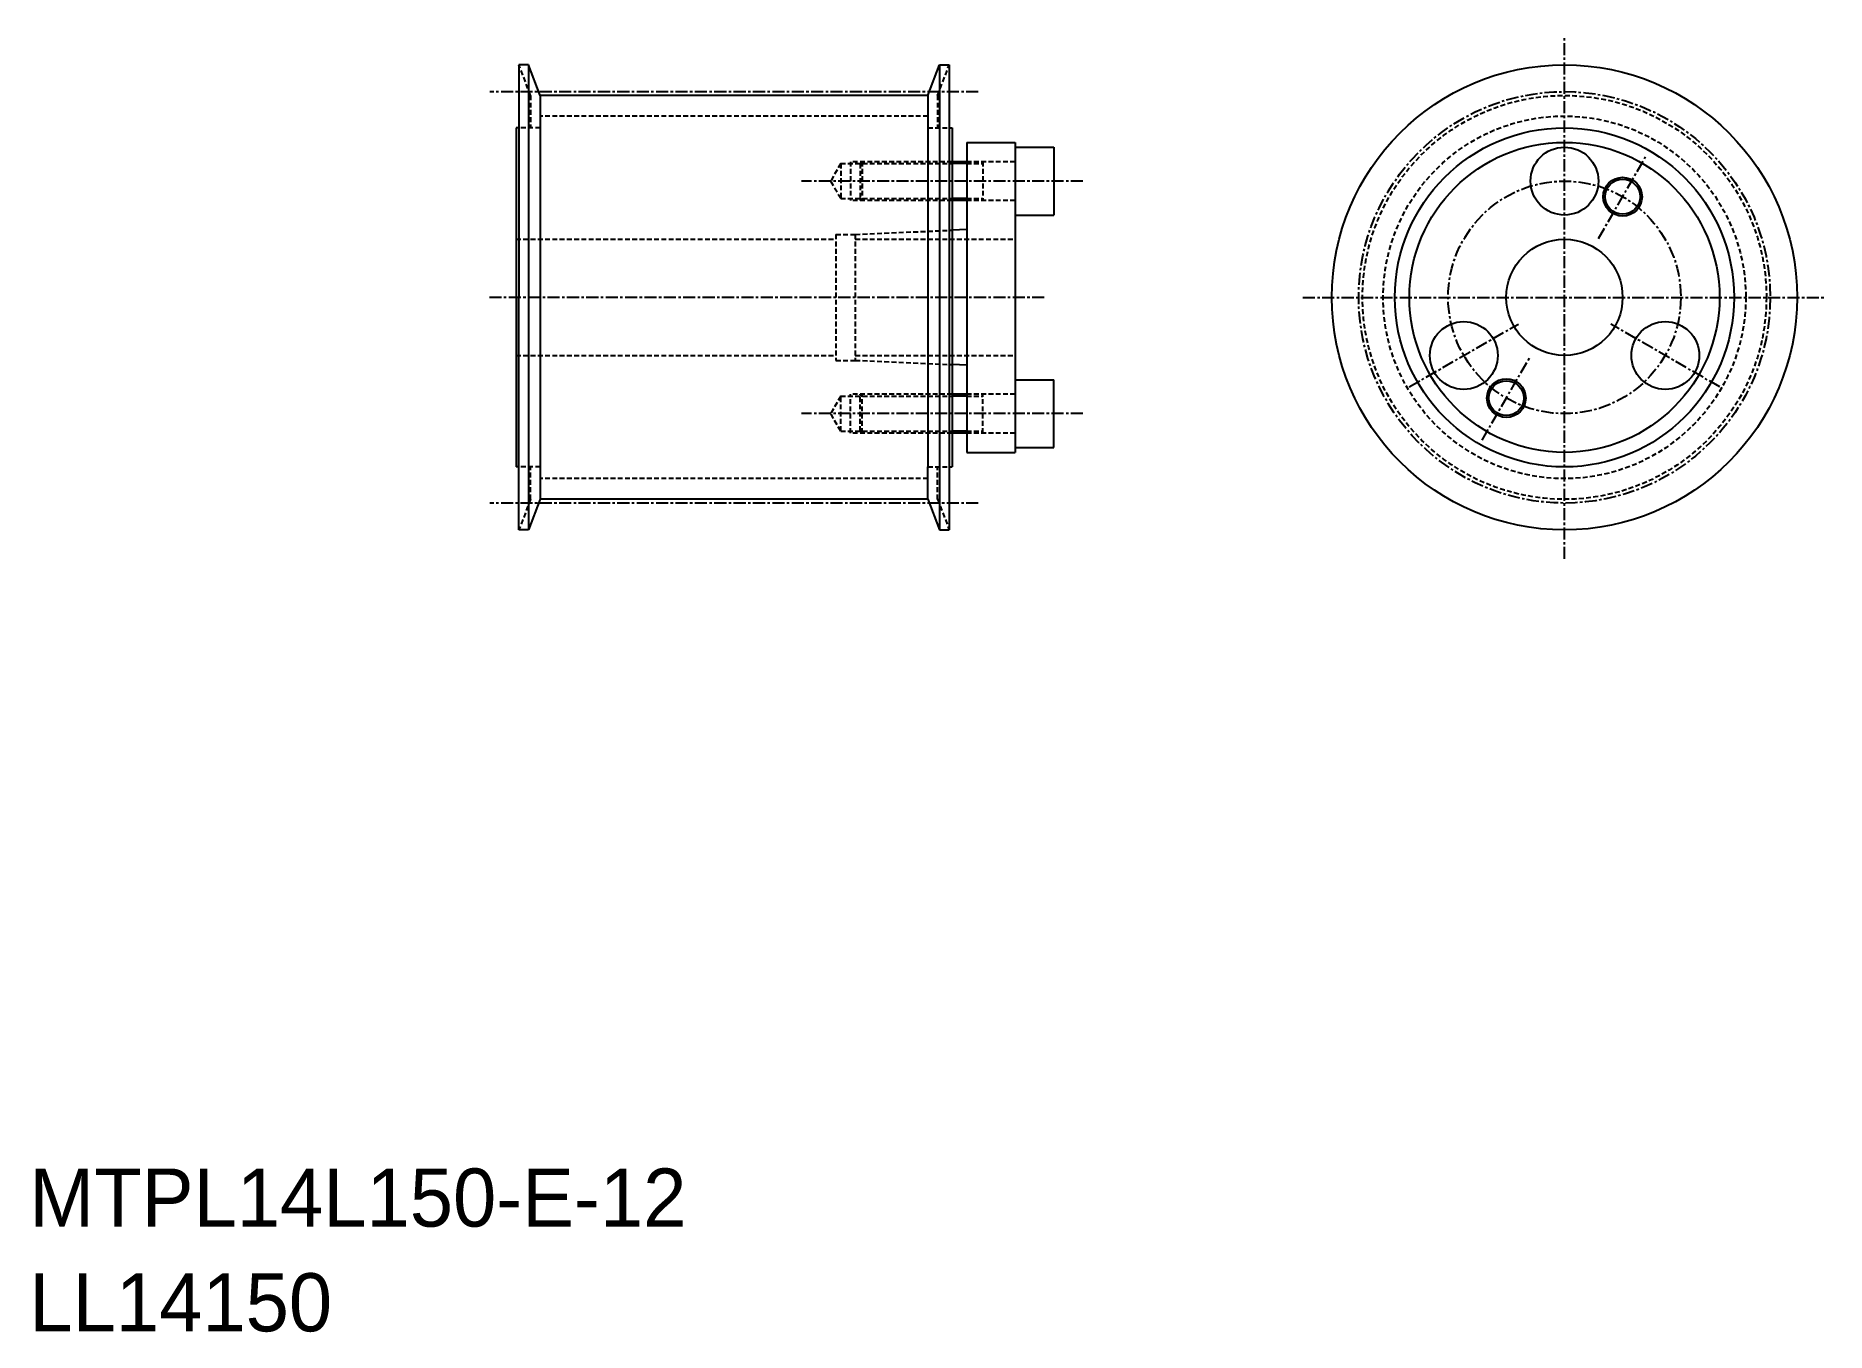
# Model space of a CAD drawing. Extents: x -285 to -101, y -61 to 73.
import ezdxf

# ---------------------------------------------------------------- set-up
doc = ezdxf.new("R2010")
doc.units = 0
doc.linetypes.add('CENTER', pattern=[2, 1.25, -0.25, 0.25, -0.25])
doc.linetypes.add('DASHED', pattern=[0.75, 0.5, -0.25])
doc.layers.get('0').update_dxf_attribs({"linetype": 'CONTINUOUS'})
doc.layers.add('CENTER', color=1, linetype='CENTER')

msp = doc.modelspace()

# ---------------------------------------------------------------- linework, layer by layer
at = {"color": 7, "linetype": 'CONTINUOUS'}
for p, q in [((-235.48, 69.91), (-235.48, 63.41)), ((-234.48, 69.91), (-235.48, 69.91)), ((-234.48, 69.91), (-234.48, 21.91)), ((-233.28, 66.75), (-234.48, 69.91)), ((-193.28, 66.75), (-192.08, 69.91)), ((-192.08, 69.91), (-191.08, 69.91)), ((-192.08, 69.91), (-192.08, 21.91)), ((-191.08, 69.91), (-191.08, 21.91)), ((-193.28, 66.75), (-233.28, 66.75)), ((-233.28, 66.75), (-233.28, 25.07)), ((-193.28, 66.75), (-193.28, 63.41)), ((-235.78, 63.41), (-235.78, 28.41)), ((-235.48, 63.41), (-235.78, 63.41)), ((-235.48, 63.41), (-235.48, 45.91)), ((-193.28, 63.41), (-193.28, 28.41)), ((-191.08, 63.41), (-190.78, 63.41)), ((-190.78, 63.41), (-190.78, 28.41)), ((-189.28, 61.91), (-184.28, 61.91)), ((-189.28, 61.91), (-189.28, 29.91)), ((-184.28, 61.91), (-184.28, 29.91)), ((-184.28, 61.41), (-180.28, 61.41)), ((-180.28, 61.41), (-180.28, 54.41)), ((-189.28, 59.91), (-190.78, 59.91)), ((-189.28, 55.91), (-190.78, 55.91)), ((-184.28, 54.41), (-180.28, 54.41)), ((-189.28, 52.91), (-190.78, 52.84)), ((-235.48, 28.41), (-235.48, 45.91)), ((-189.28, 38.91), (-190.78, 38.97)), ((-184.28, 37.41), (-180.28, 37.41)), ((-180.28, 30.41), (-180.28, 37.41)), ((-189.28, 35.91), (-190.78, 35.91)), ((-189.28, 31.91), (-190.78, 31.91)), ((-189.28, 29.91), (-184.28, 29.91)), ((-184.28, 30.41), (-180.28, 30.41)), ((-235.48, 28.41), (-235.78, 28.41)), ((-235.48, 21.91), (-235.48, 28.41)), ((-193.28, 25.07), (-193.28, 28.41)), ((-191.08, 28.41), (-190.78, 28.41)), ((-233.28, 25.07), (-234.48, 21.91)), ((-193.28, 25.07), (-233.28, 25.07)), ((-193.28, 25.07), (-192.08, 21.91)), ((-234.48, 21.91), (-235.48, 21.91)), ((-192.08, 21.91), (-191.08, 21.91))]:
    msp.add_line(p, q, dxfattribs=at)
at = {"color": 3, "linetype": 'DASHED'}
for p, q in [((-234.28, 66.75), (-235.48, 69.91)), ((-192.28, 66.75), (-191.08, 69.91)), ((-234.28, 66.75), (-234.28, 63.41)), ((-192.28, 66.75), (-192.28, 63.41)), ((-233.28, 63.41), (-235.48, 63.41)), ((-193.28, 64.62), (-233.28, 64.62)), ((-193.28, 63.41), (-191.08, 63.41)), ((-202.28, 59.71), (-203.32, 57.91)), ((-202.28, 59.71), (-190.78, 59.71)), ((-202.28, 59.71), (-202.28, 56.11)), ((-190.78, 59.91), (-201.28, 59.91)), ((-201.28, 59.91), (-201.28, 55.91)), ((-200.08, 59.91), (-200.28, 59.71)), ((-200.28, 59.71), (-200.28, 55.91)), ((-200.08, 59.91), (-200.08, 55.91)), ((-184.28, 59.91), (-189.28, 59.91)), ((-189.28, 59.71), (-187.61, 59.71)), ((-187.61, 59.91), (-187.61, 55.91)), ((-202.28, 56.11), (-203.32, 57.91)), ((-202.28, 56.11), (-190.78, 56.11)), ((-190.78, 55.91), (-201.28, 55.91)), ((-200.08, 55.91), (-200.28, 56.11)), ((-189.28, 56.11), (-187.61, 56.11)), ((-184.28, 55.91), (-189.28, 55.91)), ((-235.78, 51.91), (-202.78, 51.91)), ((-202.78, 52.41), (-200.78, 52.41)), ((-202.78, 52.41), (-202.78, 39.41)), ((-200.78, 52.41), (-190.78, 52.84)), ((-200.78, 52.41), (-200.78, 39.41)), ((-200.78, 51.91), (-184.28, 51.91)), ((-235.78, 39.91), (-202.78, 39.91)), ((-202.78, 39.41), (-200.78, 39.41)), ((-200.78, 39.91), (-184.28, 39.91)), ((-200.78, 39.41), (-190.78, 38.97)), ((-202.28, 35.71), (-203.32, 33.91)), ((-202.28, 35.71), (-190.78, 35.71)), ((-202.28, 32.11), (-202.28, 35.71)), ((-190.78, 35.91), (-201.28, 35.91)), ((-201.28, 31.91), (-201.28, 35.91)), ((-200.08, 35.91), (-200.28, 35.71)), ((-200.28, 32.11), (-200.28, 35.91)), ((-200.08, 31.91), (-200.08, 35.91)), ((-184.28, 35.91), (-189.28, 35.91)), ((-189.28, 35.71), (-187.61, 35.71)), ((-187.61, 31.91), (-187.61, 35.91)), ((-202.28, 32.11), (-203.32, 33.91)), ((-202.28, 32.11), (-190.78, 32.11)), ((-190.78, 31.91), (-201.28, 31.91)), ((-200.08, 31.91), (-200.28, 32.11)), ((-189.28, 32.11), (-187.61, 32.11)), ((-184.28, 31.91), (-189.28, 31.91)), ((-233.28, 28.41), (-235.48, 28.41)), ((-234.28, 25.07), (-234.28, 28.41)), ((-193.28, 28.41), (-191.08, 28.41)), ((-192.28, 25.07), (-192.28, 28.41)), ((-193.28, 27.2), (-233.28, 27.2)), ((-234.28, 25.07), (-235.48, 21.91)), ((-192.28, 25.07), (-191.08, 21.91))]:
    msp.add_line(p, q, dxfattribs=at)
at = {"color": 3, "linetype": 'CONTINUOUS'}
for p, q in [((-189.28, 59.71), (-190.78, 59.71)), ((-189.28, 56.11), (-190.78, 56.11)), ((-189.28, 35.71), (-190.78, 35.71)), ((-189.28, 32.11), (-190.78, 32.11))]:
    msp.add_line(p, q, dxfattribs=at)
at = {"color": 7, "linetype": 'CONTINUOUS'}
for centre, radius in [((-127.6, 45.91), 24), ((-127.6, 45.91), 17.5), ((-127.6, 45.91), 16), ((-127.6, 45.91), 16), ((-127.6, 57.91), 3.5), ((-121.6, 56.3), 1.8), ((-127.6, 45.91), 6), ((-137.99, 39.91), 3.5), ((-117.2, 39.91), 3.5), ((-133.6, 35.51), 1.8)]:
    msp.add_circle(centre, radius, dxfattribs=at)
at = {"color": 3, "linetype": 'DASHED'}
for radius in [20.84, 18.71]:
    msp.add_circle((-127.6, 45.91), radius, dxfattribs=at)
at = {"color": 3, "linetype": 'CONTINUOUS'}
for centre in [(-121.6, 56.3), (-133.6, 35.51)]:
    msp.add_circle(centre, 2, dxfattribs=at)
at = {"layer": 'CENTER', "color": 1, "linetype": 'CENTER'}
for p, q in [((-127.6, 18.91), (-127.6, 72.91)), ((-188.08, 67.13), (-238.48, 67.13)), ((-124.1, 51.97), (-119.1, 60.63)), ((-177.28, 57.91), (-206.32, 57.91)), ((-181.28, 45.91), (-238.78, 45.91)), ((-154.6, 45.91), (-100.6, 45.91)), ((-143.62, 36.66), (-132.36, 43.16)), ((-111.57, 36.66), (-122.83, 43.16)), ((-136.1, 31.18), (-131.1, 39.84)), ((-177.28, 33.91), (-206.32, 33.91)), ((-188.08, 24.68), (-238.48, 24.68))]:
    msp.add_line(p, q, dxfattribs=at)
for radius in [21.23, 12]:
    msp.add_circle((-127.6, 45.91), radius, dxfattribs=at)

# ---------------------------------------------------------------- texts
at = {"color": 7, "linetype": 'CONTINUOUS'}
for s, p in [('MTPL14L150-E-12', (-285.99, -50)), ('LL14150', (-285.99, -60.81))]:
    msp.add_text(s, height=6, dxfattribs=at).set_placement(p)

doc.saveas('drawing.dxf')
